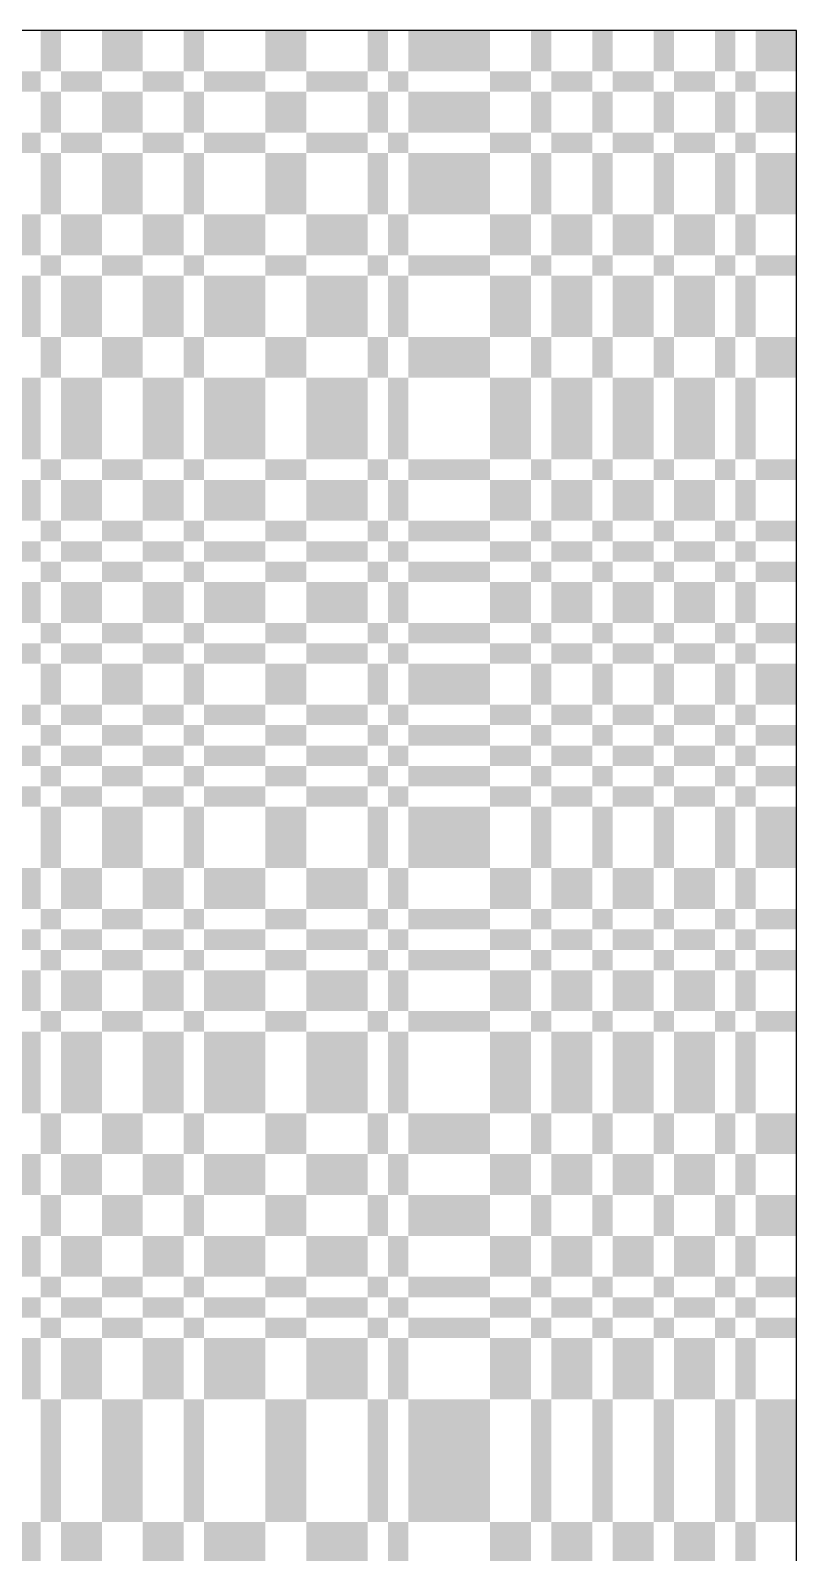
# Model space of a CAD drawing. Extents: x 0 to 200, y 0 to 200.
# Drawn here: x 165 to 180, y 150.2 to 180 of the extents above; entities that cross this region are included whole.
import ezdxf

# ---------------------------------------------------------------- set-up
doc = ezdxf.new("R2010")
doc.units = 0

msp = doc.modelspace()

# ---------------------------------------------------------------- linework, layer by layer
at = {"layer": 'CHROME'}
for points in [[(165.2, 179.2), (165.6, 179.2), (165.2, 180), (165.6, 180)], [(166.4, 179.2), (167.2, 179.2), (166.4, 180), (167.2, 180)], [(168, 179.2), (168.4, 179.2), (168, 180), (168.4, 180)], [(169.6, 179.2), (170.4, 179.2), (169.6, 180), (170.4, 180)], [(171.6, 179.2), (172, 179.2), (171.6, 180), (172, 180)], [(172.4, 179.2), (174, 179.2), (172.4, 180), (174, 180)], [(174.8, 179.2), (175.2, 179.2), (174.8, 180), (175.2, 180)], [(176, 179.2), (176.4, 179.2), (176, 180), (176.4, 180)], [(177.2, 179.2), (177.6, 179.2), (177.2, 180), (177.6, 180)], [(178.4, 179.2), (178.8, 179.2), (178.4, 180), (178.8, 180)], [(179.2, 179.2), (180, 179.2), (179.2, 180), (180, 180)], [(164.8, 178.8), (165.2, 178.8), (164.8, 179.2), (165.2, 179.2)], [(165.6, 178.8), (166.4, 178.8), (165.6, 179.2), (166.4, 179.2)], [(167.2, 178.8), (168, 178.8), (167.2, 179.2), (168, 179.2)], [(168.4, 178.8), (169.6, 178.8), (168.4, 179.2), (169.6, 179.2)], [(170.4, 178.8), (171.6, 178.8), (170.4, 179.2), (171.6, 179.2)], [(172, 178.8), (172.4, 178.8), (172, 179.2), (172.4, 179.2)], [(174, 178.8), (174.8, 178.8), (174, 179.2), (174.8, 179.2)], [(175.2, 178.8), (176, 178.8), (175.2, 179.2), (176, 179.2)], [(176.4, 178.8), (177.2, 178.8), (176.4, 179.2), (177.2, 179.2)], [(177.6, 178.8), (178.4, 178.8), (177.6, 179.2), (178.4, 179.2)], [(178.8, 178.8), (179.2, 178.8), (178.8, 179.2), (179.2, 179.2)], [(165.2, 178), (165.6, 178), (165.2, 178.8), (165.6, 178.8)], [(166.4, 178), (167.2, 178), (166.4, 178.8), (167.2, 178.8)], [(168, 178), (168.4, 178), (168, 178.8), (168.4, 178.8)], [(169.6, 178), (170.4, 178), (169.6, 178.8), (170.4, 178.8)], [(171.6, 178), (172, 178), (171.6, 178.8), (172, 178.8)], [(172.4, 178), (174, 178), (172.4, 178.8), (174, 178.8)], [(174.8, 178), (175.2, 178), (174.8, 178.8), (175.2, 178.8)], [(176, 178), (176.4, 178), (176, 178.8), (176.4, 178.8)], [(177.2, 178), (177.6, 178), (177.2, 178.8), (177.6, 178.8)], [(178.4, 178), (178.8, 178), (178.4, 178.8), (178.8, 178.8)], [(179.2, 178), (180, 178), (179.2, 178.8), (180, 178.8)], [(164.8, 177.6), (165.2, 177.6), (164.8, 178), (165.2, 178)], [(165.6, 177.6), (166.4, 177.6), (165.6, 178), (166.4, 178)], [(167.2, 177.6), (168, 177.6), (167.2, 178), (168, 178)], [(168.4, 177.6), (169.6, 177.6), (168.4, 178), (169.6, 178)], [(170.4, 177.6), (171.6, 177.6), (170.4, 178), (171.6, 178)], [(172, 177.6), (172.4, 177.6), (172, 178), (172.4, 178)], [(174, 177.6), (174.8, 177.6), (174, 178), (174.8, 178)], [(175.2, 177.6), (176, 177.6), (175.2, 178), (176, 178)], [(176.4, 177.6), (177.2, 177.6), (176.4, 178), (177.2, 178)], [(177.6, 177.6), (178.4, 177.6), (177.6, 178), (178.4, 178)], [(178.8, 177.6), (179.2, 177.6), (178.8, 178), (179.2, 178)], [(165.2, 176.4), (165.6, 176.4), (165.2, 177.6), (165.6, 177.6)], [(166.4, 176.4), (167.2, 176.4), (166.4, 177.6), (167.2, 177.6)], [(168, 176.4), (168.4, 176.4), (168, 177.6), (168.4, 177.6)], [(169.6, 176.4), (170.4, 176.4), (169.6, 177.6), (170.4, 177.6)], [(171.6, 176.4), (172, 176.4), (171.6, 177.6), (172, 177.6)], [(172.4, 176.4), (174, 176.4), (172.4, 177.6), (174, 177.6)], [(174.8, 176.4), (175.2, 176.4), (174.8, 177.6), (175.2, 177.6)], [(176, 176.4), (176.4, 176.4), (176, 177.6), (176.4, 177.6)], [(177.2, 176.4), (177.6, 176.4), (177.2, 177.6), (177.6, 177.6)], [(178.4, 176.4), (178.8, 176.4), (178.4, 177.6), (178.8, 177.6)], [(179.2, 176.4), (180, 176.4), (179.2, 177.6), (180, 177.6)], [(164.8, 175.6), (165.2, 175.6), (164.8, 176.4), (165.2, 176.4)], [(165.6, 175.6), (166.4, 175.6), (165.6, 176.4), (166.4, 176.4)], [(167.2, 175.6), (168, 175.6), (167.2, 176.4), (168, 176.4)], [(168.4, 175.6), (169.6, 175.6), (168.4, 176.4), (169.6, 176.4)], [(170.4, 175.6), (171.6, 175.6), (170.4, 176.4), (171.6, 176.4)], [(172, 175.6), (172.4, 175.6), (172, 176.4), (172.4, 176.4)], [(174, 175.6), (174.8, 175.6), (174, 176.4), (174.8, 176.4)], [(175.2, 175.6), (176, 175.6), (175.2, 176.4), (176, 176.4)], [(176.4, 175.6), (177.2, 175.6), (176.4, 176.4), (177.2, 176.4)], [(177.6, 175.6), (178.4, 175.6), (177.6, 176.4), (178.4, 176.4)], [(178.8, 175.6), (179.2, 175.6), (178.8, 176.4), (179.2, 176.4)], [(165.2, 175.2), (165.6, 175.2), (165.2, 175.6), (165.6, 175.6)], [(166.4, 175.2), (167.2, 175.2), (166.4, 175.6), (167.2, 175.6)], [(168, 175.2), (168.4, 175.2), (168, 175.6), (168.4, 175.6)], [(169.6, 175.2), (170.4, 175.2), (169.6, 175.6), (170.4, 175.6)], [(171.6, 175.2), (172, 175.2), (171.6, 175.6), (172, 175.6)], [(172.4, 175.2), (174, 175.2), (172.4, 175.6), (174, 175.6)], [(174.8, 175.2), (175.2, 175.2), (174.8, 175.6), (175.2, 175.6)], [(176, 175.2), (176.4, 175.2), (176, 175.6), (176.4, 175.6)], [(177.2, 175.2), (177.6, 175.2), (177.2, 175.6), (177.6, 175.6)], [(178.4, 175.2), (178.8, 175.2), (178.4, 175.6), (178.8, 175.6)], [(179.2, 175.2), (180, 175.2), (179.2, 175.6), (180, 175.6)], [(164.8, 174), (165.2, 174), (164.8, 175.2), (165.2, 175.2)], [(165.6, 174), (166.4, 174), (165.6, 175.2), (166.4, 175.2)], [(167.2, 174), (168, 174), (167.2, 175.2), (168, 175.2)], [(168.4, 174), (169.6, 174), (168.4, 175.2), (169.6, 175.2)], [(170.4, 174), (171.6, 174), (170.4, 175.2), (171.6, 175.2)], [(172, 174), (172.4, 174), (172, 175.2), (172.4, 175.2)], [(174, 174), (174.8, 174), (174, 175.2), (174.8, 175.2)], [(175.2, 174), (176, 174), (175.2, 175.2), (176, 175.2)], [(176.4, 174), (177.2, 174), (176.4, 175.2), (177.2, 175.2)], [(177.6, 174), (178.4, 174), (177.6, 175.2), (178.4, 175.2)], [(178.8, 174), (179.2, 174), (178.8, 175.2), (179.2, 175.2)], [(165.2, 173.2), (165.6, 173.2), (165.2, 174), (165.6, 174)], [(166.4, 173.2), (167.2, 173.2), (166.4, 174), (167.2, 174)], [(168, 173.2), (168.4, 173.2), (168, 174), (168.4, 174)], [(169.6, 173.2), (170.4, 173.2), (169.6, 174), (170.4, 174)], [(171.6, 173.2), (172, 173.2), (171.6, 174), (172, 174)], [(172.4, 173.2), (174, 173.2), (172.4, 174), (174, 174)], [(174.8, 173.2), (175.2, 173.2), (174.8, 174), (175.2, 174)], [(176, 173.2), (176.4, 173.2), (176, 174), (176.4, 174)], [(177.2, 173.2), (177.6, 173.2), (177.2, 174), (177.6, 174)], [(178.4, 173.2), (178.8, 173.2), (178.4, 174), (178.8, 174)], [(179.2, 173.2), (180, 173.2), (179.2, 174), (180, 174)], [(164.8, 171.6), (165.2, 171.6), (164.8, 173.2), (165.2, 173.2)], [(165.6, 171.6), (166.4, 171.6), (165.6, 173.2), (166.4, 173.2)], [(167.2, 171.6), (168, 171.6), (167.2, 173.2), (168, 173.2)], [(168.4, 171.6), (169.6, 171.6), (168.4, 173.2), (169.6, 173.2)], [(170.4, 171.6), (171.6, 171.6), (170.4, 173.2), (171.6, 173.2)], [(172, 171.6), (172.4, 171.6), (172, 173.2), (172.4, 173.2)], [(174, 171.6), (174.8, 171.6), (174, 173.2), (174.8, 173.2)], [(175.2, 171.6), (176, 171.6), (175.2, 173.2), (176, 173.2)], [(176.4, 171.6), (177.2, 171.6), (176.4, 173.2), (177.2, 173.2)], [(177.6, 171.6), (178.4, 171.6), (177.6, 173.2), (178.4, 173.2)], [(178.8, 171.6), (179.2, 171.6), (178.8, 173.2), (179.2, 173.2)], [(165.2, 171.2), (165.6, 171.2), (165.2, 171.6), (165.6, 171.6)], [(166.4, 171.2), (167.2, 171.2), (166.4, 171.6), (167.2, 171.6)], [(168, 171.2), (168.4, 171.2), (168, 171.6), (168.4, 171.6)], [(169.6, 171.2), (170.4, 171.2), (169.6, 171.6), (170.4, 171.6)], [(171.6, 171.2), (172, 171.2), (171.6, 171.6), (172, 171.6)], [(172.4, 171.2), (174, 171.2), (172.4, 171.6), (174, 171.6)], [(174.8, 171.2), (175.2, 171.2), (174.8, 171.6), (175.2, 171.6)], [(176, 171.2), (176.4, 171.2), (176, 171.6), (176.4, 171.6)], [(177.2, 171.2), (177.6, 171.2), (177.2, 171.6), (177.6, 171.6)], [(178.4, 171.2), (178.8, 171.2), (178.4, 171.6), (178.8, 171.6)], [(179.2, 171.2), (180, 171.2), (179.2, 171.6), (180, 171.6)], [(164.8, 170.4), (165.2, 170.4), (164.8, 171.2), (165.2, 171.2)], [(165.6, 170.4), (166.4, 170.4), (165.6, 171.2), (166.4, 171.2)], [(167.2, 170.4), (168, 170.4), (167.2, 171.2), (168, 171.2)], [(168.4, 170.4), (169.6, 170.4), (168.4, 171.2), (169.6, 171.2)], [(170.4, 170.4), (171.6, 170.4), (170.4, 171.2), (171.6, 171.2)], [(172, 170.4), (172.4, 170.4), (172, 171.2), (172.4, 171.2)], [(174, 170.4), (174.8, 170.4), (174, 171.2), (174.8, 171.2)], [(175.2, 170.4), (176, 170.4), (175.2, 171.2), (176, 171.2)], [(176.4, 170.4), (177.2, 170.4), (176.4, 171.2), (177.2, 171.2)], [(177.6, 170.4), (178.4, 170.4), (177.6, 171.2), (178.4, 171.2)], [(178.8, 170.4), (179.2, 170.4), (178.8, 171.2), (179.2, 171.2)], [(165.2, 170), (165.6, 170), (165.2, 170.4), (165.6, 170.4)], [(166.4, 170), (167.2, 170), (166.4, 170.4), (167.2, 170.4)], [(168, 170), (168.4, 170), (168, 170.4), (168.4, 170.4)], [(169.6, 170), (170.4, 170), (169.6, 170.4), (170.4, 170.4)], [(171.6, 170), (172, 170), (171.6, 170.4), (172, 170.4)], [(172.4, 170), (174, 170), (172.4, 170.4), (174, 170.4)], [(174.8, 170), (175.2, 170), (174.8, 170.4), (175.2, 170.4)], [(176, 170), (176.4, 170), (176, 170.4), (176.4, 170.4)], [(177.2, 170), (177.6, 170), (177.2, 170.4), (177.6, 170.4)], [(178.4, 170), (178.8, 170), (178.4, 170.4), (178.8, 170.4)], [(179.2, 170), (180, 170), (179.2, 170.4), (180, 170.4)], [(164.8, 169.6), (165.2, 169.6), (164.8, 170), (165.2, 170)], [(165.6, 169.6), (166.4, 169.6), (165.6, 170), (166.4, 170)], [(167.2, 169.6), (168, 169.6), (167.2, 170), (168, 170)], [(168.4, 169.6), (169.6, 169.6), (168.4, 170), (169.6, 170)], [(170.4, 169.6), (171.6, 169.6), (170.4, 170), (171.6, 170)], [(172, 169.6), (172.4, 169.6), (172, 170), (172.4, 170)], [(174, 169.6), (174.8, 169.6), (174, 170), (174.8, 170)], [(175.2, 169.6), (176, 169.6), (175.2, 170), (176, 170)], [(176.4, 169.6), (177.2, 169.6), (176.4, 170), (177.2, 170)], [(177.6, 169.6), (178.4, 169.6), (177.6, 170), (178.4, 170)], [(178.8, 169.6), (179.2, 169.6), (178.8, 170), (179.2, 170)], [(165.2, 169.2), (165.6, 169.2), (165.2, 169.6), (165.6, 169.6)], [(166.4, 169.2), (167.2, 169.2), (166.4, 169.6), (167.2, 169.6)], [(168, 169.2), (168.4, 169.2), (168, 169.6), (168.4, 169.6)], [(169.6, 169.2), (170.4, 169.2), (169.6, 169.6), (170.4, 169.6)], [(171.6, 169.2), (172, 169.2), (171.6, 169.6), (172, 169.6)], [(172.4, 169.2), (174, 169.2), (172.4, 169.6), (174, 169.6)], [(174.8, 169.2), (175.2, 169.2), (174.8, 169.6), (175.2, 169.6)], [(176, 169.2), (176.4, 169.2), (176, 169.6), (176.4, 169.6)], [(177.2, 169.2), (177.6, 169.2), (177.2, 169.6), (177.6, 169.6)], [(178.4, 169.2), (178.8, 169.2), (178.4, 169.6), (178.8, 169.6)], [(179.2, 169.2), (180, 169.2), (179.2, 169.6), (180, 169.6)], [(164.8, 168.4), (165.2, 168.4), (164.8, 169.2), (165.2, 169.2)], [(165.6, 168.4), (166.4, 168.4), (165.6, 169.2), (166.4, 169.2)], [(167.2, 168.4), (168, 168.4), (167.2, 169.2), (168, 169.2)], [(168.4, 168.4), (169.6, 168.4), (168.4, 169.2), (169.6, 169.2)], [(170.4, 168.4), (171.6, 168.4), (170.4, 169.2), (171.6, 169.2)], [(172, 168.4), (172.4, 168.4), (172, 169.2), (172.4, 169.2)], [(174, 168.4), (174.8, 168.4), (174, 169.2), (174.8, 169.2)], [(175.2, 168.4), (176, 168.4), (175.2, 169.2), (176, 169.2)], [(176.4, 168.4), (177.2, 168.4), (176.4, 169.2), (177.2, 169.2)], [(177.6, 168.4), (178.4, 168.4), (177.6, 169.2), (178.4, 169.2)], [(178.8, 168.4), (179.2, 168.4), (178.8, 169.2), (179.2, 169.2)], [(165.2, 168), (165.6, 168), (165.2, 168.4), (165.6, 168.4)], [(166.4, 168), (167.2, 168), (166.4, 168.4), (167.2, 168.4)], [(168, 168), (168.4, 168), (168, 168.4), (168.4, 168.4)], [(169.6, 168), (170.4, 168), (169.6, 168.4), (170.4, 168.4)], [(171.6, 168), (172, 168), (171.6, 168.4), (172, 168.4)], [(172.4, 168), (174, 168), (172.4, 168.4), (174, 168.4)], [(174.8, 168), (175.2, 168), (174.8, 168.4), (175.2, 168.4)], [(176, 168), (176.4, 168), (176, 168.4), (176.4, 168.4)], [(177.2, 168), (177.6, 168), (177.2, 168.4), (177.6, 168.4)], [(178.4, 168), (178.8, 168), (178.4, 168.4), (178.8, 168.4)], [(179.2, 168), (180, 168), (179.2, 168.4), (180, 168.4)], [(164.8, 167.6), (165.2, 167.6), (164.8, 168), (165.2, 168)], [(165.6, 167.6), (166.4, 167.6), (165.6, 168), (166.4, 168)], [(167.2, 167.6), (168, 167.6), (167.2, 168), (168, 168)], [(168.4, 167.6), (169.6, 167.6), (168.4, 168), (169.6, 168)], [(170.4, 167.6), (171.6, 167.6), (170.4, 168), (171.6, 168)], [(172, 167.6), (172.4, 167.6), (172, 168), (172.4, 168)], [(174, 167.6), (174.8, 167.6), (174, 168), (174.8, 168)], [(175.2, 167.6), (176, 167.6), (175.2, 168), (176, 168)], [(176.4, 167.6), (177.2, 167.6), (176.4, 168), (177.2, 168)], [(177.6, 167.6), (178.4, 167.6), (177.6, 168), (178.4, 168)], [(178.8, 167.6), (179.2, 167.6), (178.8, 168), (179.2, 168)], [(165.2, 166.8), (165.6, 166.8), (165.2, 167.6), (165.6, 167.6)], [(166.4, 166.8), (167.2, 166.8), (166.4, 167.6), (167.2, 167.6)], [(168, 166.8), (168.4, 166.8), (168, 167.6), (168.4, 167.6)], [(169.6, 166.8), (170.4, 166.8), (169.6, 167.6), (170.4, 167.6)], [(171.6, 166.8), (172, 166.8), (171.6, 167.6), (172, 167.6)], [(172.4, 166.8), (174, 166.8), (172.4, 167.6), (174, 167.6)], [(174.8, 166.8), (175.2, 166.8), (174.8, 167.6), (175.2, 167.6)], [(176, 166.8), (176.4, 166.8), (176, 167.6), (176.4, 167.6)], [(177.2, 166.8), (177.6, 166.8), (177.2, 167.6), (177.6, 167.6)], [(178.4, 166.8), (178.8, 166.8), (178.4, 167.6), (178.8, 167.6)], [(179.2, 166.8), (180, 166.8), (179.2, 167.6), (180, 167.6)], [(164.8, 166.4), (165.2, 166.4), (164.8, 166.8), (165.2, 166.8)], [(165.6, 166.4), (166.4, 166.4), (165.6, 166.8), (166.4, 166.8)], [(167.2, 166.4), (168, 166.4), (167.2, 166.8), (168, 166.8)], [(168.4, 166.4), (169.6, 166.4), (168.4, 166.8), (169.6, 166.8)], [(170.4, 166.4), (171.6, 166.4), (170.4, 166.8), (171.6, 166.8)], [(172, 166.4), (172.4, 166.4), (172, 166.8), (172.4, 166.8)], [(174, 166.4), (174.8, 166.4), (174, 166.8), (174.8, 166.8)], [(175.2, 166.4), (176, 166.4), (175.2, 166.8), (176, 166.8)], [(176.4, 166.4), (177.2, 166.4), (176.4, 166.8), (177.2, 166.8)], [(177.6, 166.4), (178.4, 166.4), (177.6, 166.8), (178.4, 166.8)], [(178.8, 166.4), (179.2, 166.4), (178.8, 166.8), (179.2, 166.8)], [(165.2, 166), (165.6, 166), (165.2, 166.4), (165.6, 166.4)], [(166.4, 166), (167.2, 166), (166.4, 166.4), (167.2, 166.4)], [(168, 166), (168.4, 166), (168, 166.4), (168.4, 166.4)], [(169.6, 166), (170.4, 166), (169.6, 166.4), (170.4, 166.4)], [(171.6, 166), (172, 166), (171.6, 166.4), (172, 166.4)], [(172.4, 166), (174, 166), (172.4, 166.4), (174, 166.4)], [(174.8, 166), (175.2, 166), (174.8, 166.4), (175.2, 166.4)], [(176, 166), (176.4, 166), (176, 166.4), (176.4, 166.4)], [(177.2, 166), (177.6, 166), (177.2, 166.4), (177.6, 166.4)], [(178.4, 166), (178.8, 166), (178.4, 166.4), (178.8, 166.4)], [(179.2, 166), (180, 166), (179.2, 166.4), (180, 166.4)], [(164.8, 165.6), (165.2, 165.6), (164.8, 166), (165.2, 166)], [(165.6, 165.6), (166.4, 165.6), (165.6, 166), (166.4, 166)], [(167.2, 165.6), (168, 165.6), (167.2, 166), (168, 166)], [(168.4, 165.6), (169.6, 165.6), (168.4, 166), (169.6, 166)], [(170.4, 165.6), (171.6, 165.6), (170.4, 166), (171.6, 166)], [(172, 165.6), (172.4, 165.6), (172, 166), (172.4, 166)], [(174, 165.6), (174.8, 165.6), (174, 166), (174.8, 166)], [(175.2, 165.6), (176, 165.6), (175.2, 166), (176, 166)], [(176.4, 165.6), (177.2, 165.6), (176.4, 166), (177.2, 166)], [(177.6, 165.6), (178.4, 165.6), (177.6, 166), (178.4, 166)], [(178.8, 165.6), (179.2, 165.6), (178.8, 166), (179.2, 166)], [(165.2, 165.2), (165.6, 165.2), (165.2, 165.6), (165.6, 165.6)], [(166.4, 165.2), (167.2, 165.2), (166.4, 165.6), (167.2, 165.6)], [(168, 165.2), (168.4, 165.2), (168, 165.6), (168.4, 165.6)], [(169.6, 165.2), (170.4, 165.2), (169.6, 165.6), (170.4, 165.6)], [(171.6, 165.2), (172, 165.2), (171.6, 165.6), (172, 165.6)], [(172.4, 165.2), (174, 165.2), (172.4, 165.6), (174, 165.6)], [(174.8, 165.2), (175.2, 165.2), (174.8, 165.6), (175.2, 165.6)], [(176, 165.2), (176.4, 165.2), (176, 165.6), (176.4, 165.6)], [(177.2, 165.2), (177.6, 165.2), (177.2, 165.6), (177.6, 165.6)], [(178.4, 165.2), (178.8, 165.2), (178.4, 165.6), (178.8, 165.6)], [(179.2, 165.2), (180, 165.2), (179.2, 165.6), (180, 165.6)], [(164.8, 164.8), (165.2, 164.8), (164.8, 165.2), (165.2, 165.2)], [(165.6, 164.8), (166.4, 164.8), (165.6, 165.2), (166.4, 165.2)], [(167.2, 164.8), (168, 164.8), (167.2, 165.2), (168, 165.2)], [(168.4, 164.8), (169.6, 164.8), (168.4, 165.2), (169.6, 165.2)], [(170.4, 164.8), (171.6, 164.8), (170.4, 165.2), (171.6, 165.2)], [(172, 164.8), (172.4, 164.8), (172, 165.2), (172.4, 165.2)], [(174, 164.8), (174.8, 164.8), (174, 165.2), (174.8, 165.2)], [(175.2, 164.8), (176, 164.8), (175.2, 165.2), (176, 165.2)], [(176.4, 164.8), (177.2, 164.8), (176.4, 165.2), (177.2, 165.2)], [(177.6, 164.8), (178.4, 164.8), (177.6, 165.2), (178.4, 165.2)], [(178.8, 164.8), (179.2, 164.8), (178.8, 165.2), (179.2, 165.2)], [(165.2, 163.6), (165.6, 163.6), (165.2, 164.8), (165.6, 164.8)], [(166.4, 163.6), (167.2, 163.6), (166.4, 164.8), (167.2, 164.8)], [(168, 163.6), (168.4, 163.6), (168, 164.8), (168.4, 164.8)], [(169.6, 163.6), (170.4, 163.6), (169.6, 164.8), (170.4, 164.8)], [(171.6, 163.6), (172, 163.6), (171.6, 164.8), (172, 164.8)], [(172.4, 163.6), (174, 163.6), (172.4, 164.8), (174, 164.8)], [(174.8, 163.6), (175.2, 163.6), (174.8, 164.8), (175.2, 164.8)], [(176, 163.6), (176.4, 163.6), (176, 164.8), (176.4, 164.8)], [(177.2, 163.6), (177.6, 163.6), (177.2, 164.8), (177.6, 164.8)], [(178.4, 163.6), (178.8, 163.6), (178.4, 164.8), (178.8, 164.8)], [(179.2, 163.6), (180, 163.6), (179.2, 164.8), (180, 164.8)], [(164.8, 162.8), (165.2, 162.8), (164.8, 163.6), (165.2, 163.6)], [(165.6, 162.8), (166.4, 162.8), (165.6, 163.6), (166.4, 163.6)], [(167.2, 162.8), (168, 162.8), (167.2, 163.6), (168, 163.6)], [(168.4, 162.8), (169.6, 162.8), (168.4, 163.6), (169.6, 163.6)], [(170.4, 162.8), (171.6, 162.8), (170.4, 163.6), (171.6, 163.6)], [(172, 162.8), (172.4, 162.8), (172, 163.6), (172.4, 163.6)], [(174, 162.8), (174.8, 162.8), (174, 163.6), (174.8, 163.6)], [(175.2, 162.8), (176, 162.8), (175.2, 163.6), (176, 163.6)], [(176.4, 162.8), (177.2, 162.8), (176.4, 163.6), (177.2, 163.6)], [(177.6, 162.8), (178.4, 162.8), (177.6, 163.6), (178.4, 163.6)], [(178.8, 162.8), (179.2, 162.8), (178.8, 163.6), (179.2, 163.6)], [(165.2, 162.4), (165.6, 162.4), (165.2, 162.8), (165.6, 162.8)], [(166.4, 162.4), (167.2, 162.4), (166.4, 162.8), (167.2, 162.8)], [(168, 162.4), (168.4, 162.4), (168, 162.8), (168.4, 162.8)], [(169.6, 162.4), (170.4, 162.4), (169.6, 162.8), (170.4, 162.8)], [(171.6, 162.4), (172, 162.4), (171.6, 162.8), (172, 162.8)], [(172.4, 162.4), (174, 162.4), (172.4, 162.8), (174, 162.8)], [(174.8, 162.4), (175.2, 162.4), (174.8, 162.8), (175.2, 162.8)], [(176, 162.4), (176.4, 162.4), (176, 162.8), (176.4, 162.8)], [(177.2, 162.4), (177.6, 162.4), (177.2, 162.8), (177.6, 162.8)], [(178.4, 162.4), (178.8, 162.4), (178.4, 162.8), (178.8, 162.8)], [(179.2, 162.4), (180, 162.4), (179.2, 162.8), (180, 162.8)], [(164.8, 162), (165.2, 162), (164.8, 162.4), (165.2, 162.4)], [(165.6, 162), (166.4, 162), (165.6, 162.4), (166.4, 162.4)], [(167.2, 162), (168, 162), (167.2, 162.4), (168, 162.4)], [(168.4, 162), (169.6, 162), (168.4, 162.4), (169.6, 162.4)], [(170.4, 162), (171.6, 162), (170.4, 162.4), (171.6, 162.4)], [(172, 162), (172.4, 162), (172, 162.4), (172.4, 162.4)], [(174, 162), (174.8, 162), (174, 162.4), (174.8, 162.4)], [(175.2, 162), (176, 162), (175.2, 162.4), (176, 162.4)], [(176.4, 162), (177.2, 162), (176.4, 162.4), (177.2, 162.4)], [(177.6, 162), (178.4, 162), (177.6, 162.4), (178.4, 162.4)], [(178.8, 162), (179.2, 162), (178.8, 162.4), (179.2, 162.4)], [(165.2, 161.6), (165.6, 161.6), (165.2, 162), (165.6, 162)], [(166.4, 161.6), (167.2, 161.6), (166.4, 162), (167.2, 162)], [(168, 161.6), (168.4, 161.6), (168, 162), (168.4, 162)], [(169.6, 161.6), (170.4, 161.6), (169.6, 162), (170.4, 162)], [(171.6, 161.6), (172, 161.6), (171.6, 162), (172, 162)], [(172.4, 161.6), (174, 161.6), (172.4, 162), (174, 162)], [(174.8, 161.6), (175.2, 161.6), (174.8, 162), (175.2, 162)], [(176, 161.6), (176.4, 161.6), (176, 162), (176.4, 162)], [(177.2, 161.6), (177.6, 161.6), (177.2, 162), (177.6, 162)], [(178.4, 161.6), (178.8, 161.6), (178.4, 162), (178.8, 162)], [(179.2, 161.6), (180, 161.6), (179.2, 162), (180, 162)], [(164.8, 160.8), (165.2, 160.8), (164.8, 161.6), (165.2, 161.6)], [(165.6, 160.8), (166.4, 160.8), (165.6, 161.6), (166.4, 161.6)], [(167.2, 160.8), (168, 160.8), (167.2, 161.6), (168, 161.6)], [(168.4, 160.8), (169.6, 160.8), (168.4, 161.6), (169.6, 161.6)], [(170.4, 160.8), (171.6, 160.8), (170.4, 161.6), (171.6, 161.6)], [(172, 160.8), (172.4, 160.8), (172, 161.6), (172.4, 161.6)], [(174, 160.8), (174.8, 160.8), (174, 161.6), (174.8, 161.6)], [(175.2, 160.8), (176, 160.8), (175.2, 161.6), (176, 161.6)], [(176.4, 160.8), (177.2, 160.8), (176.4, 161.6), (177.2, 161.6)], [(177.6, 160.8), (178.4, 160.8), (177.6, 161.6), (178.4, 161.6)], [(178.8, 160.8), (179.2, 160.8), (178.8, 161.6), (179.2, 161.6)], [(165.2, 160.4), (165.6, 160.4), (165.2, 160.8), (165.6, 160.8)], [(166.4, 160.4), (167.2, 160.4), (166.4, 160.8), (167.2, 160.8)], [(168, 160.4), (168.4, 160.4), (168, 160.8), (168.4, 160.8)], [(169.6, 160.4), (170.4, 160.4), (169.6, 160.8), (170.4, 160.8)], [(171.6, 160.4), (172, 160.4), (171.6, 160.8), (172, 160.8)], [(172.4, 160.4), (174, 160.4), (172.4, 160.8), (174, 160.8)], [(174.8, 160.4), (175.2, 160.4), (174.8, 160.8), (175.2, 160.8)], [(176, 160.4), (176.4, 160.4), (176, 160.8), (176.4, 160.8)], [(177.2, 160.4), (177.6, 160.4), (177.2, 160.8), (177.6, 160.8)], [(178.4, 160.4), (178.8, 160.4), (178.4, 160.8), (178.8, 160.8)], [(179.2, 160.4), (180, 160.4), (179.2, 160.8), (180, 160.8)], [(164.8, 158.8), (165.2, 158.8), (164.8, 160.4), (165.2, 160.4)], [(165.6, 158.8), (166.4, 158.8), (165.6, 160.4), (166.4, 160.4)], [(167.2, 158.8), (168, 158.8), (167.2, 160.4), (168, 160.4)], [(168.4, 158.8), (169.6, 158.8), (168.4, 160.4), (169.6, 160.4)], [(170.4, 158.8), (171.6, 158.8), (170.4, 160.4), (171.6, 160.4)], [(172, 158.8), (172.4, 158.8), (172, 160.4), (172.4, 160.4)], [(174, 158.8), (174.8, 158.8), (174, 160.4), (174.8, 160.4)], [(175.2, 158.8), (176, 158.8), (175.2, 160.4), (176, 160.4)], [(176.4, 158.8), (177.2, 158.8), (176.4, 160.4), (177.2, 160.4)], [(177.6, 158.8), (178.4, 158.8), (177.6, 160.4), (178.4, 160.4)], [(178.8, 158.8), (179.2, 158.8), (178.8, 160.4), (179.2, 160.4)], [(165.2, 158), (165.6, 158), (165.2, 158.8), (165.6, 158.8)], [(166.4, 158), (167.2, 158), (166.4, 158.8), (167.2, 158.8)], [(168, 158), (168.4, 158), (168, 158.8), (168.4, 158.8)], [(169.6, 158), (170.4, 158), (169.6, 158.8), (170.4, 158.8)], [(171.6, 158), (172, 158), (171.6, 158.8), (172, 158.8)], [(172.4, 158), (174, 158), (172.4, 158.8), (174, 158.8)], [(174.8, 158), (175.2, 158), (174.8, 158.8), (175.2, 158.8)], [(176, 158), (176.4, 158), (176, 158.8), (176.4, 158.8)], [(177.2, 158), (177.6, 158), (177.2, 158.8), (177.6, 158.8)], [(178.4, 158), (178.8, 158), (178.4, 158.8), (178.8, 158.8)], [(179.2, 158), (180, 158), (179.2, 158.8), (180, 158.8)], [(164.8, 157.2), (165.2, 157.2), (164.8, 158), (165.2, 158)], [(165.6, 157.2), (166.4, 157.2), (165.6, 158), (166.4, 158)], [(167.2, 157.2), (168, 157.2), (167.2, 158), (168, 158)], [(168.4, 157.2), (169.6, 157.2), (168.4, 158), (169.6, 158)], [(170.4, 157.2), (171.6, 157.2), (170.4, 158), (171.6, 158)], [(172, 157.2), (172.4, 157.2), (172, 158), (172.4, 158)], [(174, 157.2), (174.8, 157.2), (174, 158), (174.8, 158)], [(175.2, 157.2), (176, 157.2), (175.2, 158), (176, 158)], [(176.4, 157.2), (177.2, 157.2), (176.4, 158), (177.2, 158)], [(177.6, 157.2), (178.4, 157.2), (177.6, 158), (178.4, 158)], [(178.8, 157.2), (179.2, 157.2), (178.8, 158), (179.2, 158)], [(165.2, 156.4), (165.6, 156.4), (165.2, 157.2), (165.6, 157.2)], [(166.4, 156.4), (167.2, 156.4), (166.4, 157.2), (167.2, 157.2)], [(168, 156.4), (168.4, 156.4), (168, 157.2), (168.4, 157.2)], [(169.6, 156.4), (170.4, 156.4), (169.6, 157.2), (170.4, 157.2)], [(171.6, 156.4), (172, 156.4), (171.6, 157.2), (172, 157.2)], [(172.4, 156.4), (174, 156.4), (172.4, 157.2), (174, 157.2)], [(174.8, 156.4), (175.2, 156.4), (174.8, 157.2), (175.2, 157.2)], [(176, 156.4), (176.4, 156.4), (176, 157.2), (176.4, 157.2)], [(177.2, 156.4), (177.6, 156.4), (177.2, 157.2), (177.6, 157.2)], [(178.4, 156.4), (178.8, 156.4), (178.4, 157.2), (178.8, 157.2)], [(179.2, 156.4), (180, 156.4), (179.2, 157.2), (180, 157.2)], [(164.8, 155.6), (165.2, 155.6), (164.8, 156.4), (165.2, 156.4)], [(165.6, 155.6), (166.4, 155.6), (165.6, 156.4), (166.4, 156.4)], [(167.2, 155.6), (168, 155.6), (167.2, 156.4), (168, 156.4)], [(168.4, 155.6), (169.6, 155.6), (168.4, 156.4), (169.6, 156.4)], [(170.4, 155.6), (171.6, 155.6), (170.4, 156.4), (171.6, 156.4)], [(172, 155.6), (172.4, 155.6), (172, 156.4), (172.4, 156.4)], [(174, 155.6), (174.8, 155.6), (174, 156.4), (174.8, 156.4)], [(175.2, 155.6), (176, 155.6), (175.2, 156.4), (176, 156.4)], [(176.4, 155.6), (177.2, 155.6), (176.4, 156.4), (177.2, 156.4)], [(177.6, 155.6), (178.4, 155.6), (177.6, 156.4), (178.4, 156.4)], [(178.8, 155.6), (179.2, 155.6), (178.8, 156.4), (179.2, 156.4)], [(165.2, 155.2), (165.6, 155.2), (165.2, 155.6), (165.6, 155.6)], [(166.4, 155.2), (167.2, 155.2), (166.4, 155.6), (167.2, 155.6)], [(168, 155.2), (168.4, 155.2), (168, 155.6), (168.4, 155.6)], [(169.6, 155.2), (170.4, 155.2), (169.6, 155.6), (170.4, 155.6)], [(171.6, 155.2), (172, 155.2), (171.6, 155.6), (172, 155.6)], [(172.4, 155.2), (174, 155.2), (172.4, 155.6), (174, 155.6)], [(174.8, 155.2), (175.2, 155.2), (174.8, 155.6), (175.2, 155.6)], [(176, 155.2), (176.4, 155.2), (176, 155.6), (176.4, 155.6)], [(177.2, 155.2), (177.6, 155.2), (177.2, 155.6), (177.6, 155.6)], [(178.4, 155.2), (178.8, 155.2), (178.4, 155.6), (178.8, 155.6)], [(179.2, 155.2), (180, 155.2), (179.2, 155.6), (180, 155.6)], [(164.8, 154.8), (165.2, 154.8), (164.8, 155.2), (165.2, 155.2)], [(165.6, 154.8), (166.4, 154.8), (165.6, 155.2), (166.4, 155.2)], [(167.2, 154.8), (168, 154.8), (167.2, 155.2), (168, 155.2)], [(168.4, 154.8), (169.6, 154.8), (168.4, 155.2), (169.6, 155.2)], [(170.4, 154.8), (171.6, 154.8), (170.4, 155.2), (171.6, 155.2)], [(172, 154.8), (172.4, 154.8), (172, 155.2), (172.4, 155.2)], [(174, 154.8), (174.8, 154.8), (174, 155.2), (174.8, 155.2)], [(175.2, 154.8), (176, 154.8), (175.2, 155.2), (176, 155.2)], [(176.4, 154.8), (177.2, 154.8), (176.4, 155.2), (177.2, 155.2)], [(177.6, 154.8), (178.4, 154.8), (177.6, 155.2), (178.4, 155.2)], [(178.8, 154.8), (179.2, 154.8), (178.8, 155.2), (179.2, 155.2)], [(165.2, 154.4), (165.6, 154.4), (165.2, 154.8), (165.6, 154.8)], [(166.4, 154.4), (167.2, 154.4), (166.4, 154.8), (167.2, 154.8)], [(168, 154.4), (168.4, 154.4), (168, 154.8), (168.4, 154.8)], [(169.6, 154.4), (170.4, 154.4), (169.6, 154.8), (170.4, 154.8)], [(171.6, 154.4), (172, 154.4), (171.6, 154.8), (172, 154.8)], [(172.4, 154.4), (174, 154.4), (172.4, 154.8), (174, 154.8)], [(174.8, 154.4), (175.2, 154.4), (174.8, 154.8), (175.2, 154.8)], [(176, 154.4), (176.4, 154.4), (176, 154.8), (176.4, 154.8)], [(177.2, 154.4), (177.6, 154.4), (177.2, 154.8), (177.6, 154.8)], [(178.4, 154.4), (178.8, 154.4), (178.4, 154.8), (178.8, 154.8)], [(179.2, 154.4), (180, 154.4), (179.2, 154.8), (180, 154.8)], [(164.8, 153.2), (165.2, 153.2), (164.8, 154.4), (165.2, 154.4)], [(165.6, 153.2), (166.4, 153.2), (165.6, 154.4), (166.4, 154.4)], [(167.2, 153.2), (168, 153.2), (167.2, 154.4), (168, 154.4)], [(168.4, 153.2), (169.6, 153.2), (168.4, 154.4), (169.6, 154.4)], [(170.4, 153.2), (171.6, 153.2), (170.4, 154.4), (171.6, 154.4)], [(172, 153.2), (172.4, 153.2), (172, 154.4), (172.4, 154.4)], [(174, 153.2), (174.8, 153.2), (174, 154.4), (174.8, 154.4)], [(175.2, 153.2), (176, 153.2), (175.2, 154.4), (176, 154.4)], [(176.4, 153.2), (177.2, 153.2), (176.4, 154.4), (177.2, 154.4)], [(177.6, 153.2), (178.4, 153.2), (177.6, 154.4), (178.4, 154.4)], [(178.8, 153.2), (179.2, 153.2), (178.8, 154.4), (179.2, 154.4)], [(165.2, 150.8), (165.6, 150.8), (165.2, 153.2), (165.6, 153.2)], [(166.4, 150.8), (167.2, 150.8), (166.4, 153.2), (167.2, 153.2)], [(168, 150.8), (168.4, 150.8), (168, 153.2), (168.4, 153.2)], [(169.6, 150.8), (170.4, 150.8), (169.6, 153.2), (170.4, 153.2)], [(171.6, 150.8), (172, 150.8), (171.6, 153.2), (172, 153.2)], [(172.4, 150.8), (174, 150.8), (172.4, 153.2), (174, 153.2)], [(174.8, 150.8), (175.2, 150.8), (174.8, 153.2), (175.2, 153.2)], [(176, 150.8), (176.4, 150.8), (176, 153.2), (176.4, 153.2)], [(177.2, 150.8), (177.6, 150.8), (177.2, 153.2), (177.6, 153.2)], [(178.4, 150.8), (178.8, 150.8), (178.4, 153.2), (178.8, 153.2)], [(179.2, 150.8), (180, 150.8), (179.2, 153.2), (180, 153.2)], [(164.8, 149.6), (165.2, 149.6), (164.8, 150.8), (165.2, 150.8)], [(165.6, 149.6), (166.4, 149.6), (165.6, 150.8), (166.4, 150.8)], [(167.2, 149.6), (168, 149.6), (167.2, 150.8), (168, 150.8)], [(168.4, 149.6), (169.6, 149.6), (168.4, 150.8), (169.6, 150.8)], [(170.4, 149.6), (171.6, 149.6), (170.4, 150.8), (171.6, 150.8)], [(172, 149.6), (172.4, 149.6), (172, 150.8), (172.4, 150.8)], [(174, 149.6), (174.8, 149.6), (174, 150.8), (174.8, 150.8)], [(175.2, 149.6), (176, 149.6), (175.2, 150.8), (176, 150.8)], [(176.4, 149.6), (177.2, 149.6), (176.4, 150.8), (177.2, 150.8)], [(177.6, 149.6), (178.4, 149.6), (177.6, 150.8), (178.4, 150.8)], [(178.8, 149.6), (179.2, 149.6), (178.8, 150.8), (179.2, 150.8)]]:
    msp.add_solid(points, dxfattribs=at)
at = {"layer": 'OUTLINE'}
for p, q in [((180, 180), (20, 180)), ((180, 20), (180, 180))]:
    msp.add_line(p, q, dxfattribs=at)

doc.saveas('drawing.dxf')
